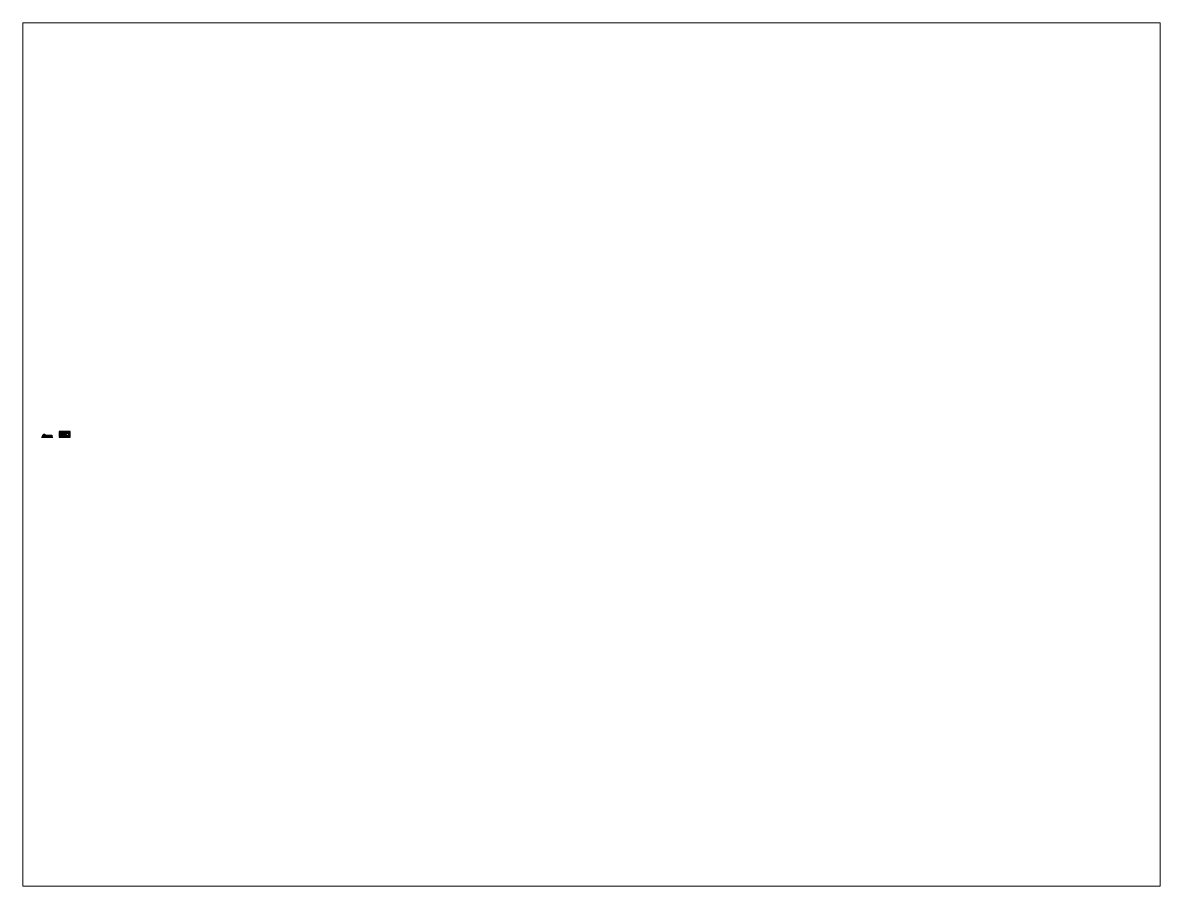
# Paper-space layout 'Layout1' of a CAD drawing. Header units: millimetres. Extents: x 26 to 231, y 20 to 176.
# The model-space entities are those that its viewports show. They can reach past a viewport. Long polylines and large blocks are cut down to what shows.
import ezdxf

# ---------------------------------------------------------------- set-up
doc = ezdxf.new("R2010")
doc.units = ezdxf.units.MM

msp = doc.modelspace()

# ---------------------------------------------------------------- linework, layer by layer
for p, q in [((2475, 1524), (2435, 1524)), ((2435, 1524), (2435, 1507)), ((2435, 1524), (2435, 1500)), ((2459, 1500), (2459, 1524)), ((2459, 1524), (2459, 1516)), ((2459, 1524), (2459, 1523)), ((2459, 1520), (2459, 1520)), ((2459, 1520), (2462, 1520)), ((2462, 1520), (2462, 1517)), ((2463, 1523), (2463, 1520)), ((2463, 1523), (2466, 1523)), ((2463, 1520), (2466, 1520)), ((2466, 1523), (2466, 1520)), ((2466, 1520), (2466, 1517)), ((2466, 1520), (2469, 1520)), ((2469, 1520), (2469, 1517)), ((2470, 1523), (2473, 1523)), ((2470, 1523), (2470, 1520)), ((2470, 1520), (2473, 1520)), ((2473, 1523), (2473, 1520)), ((2473, 1520), (2473, 1517)), ((2473, 1520), (2476, 1520)), ((2475, 1524), (2515, 1524)), ((2476, 1520), (2476, 1517)), ((2477, 1520), (2477, 1523)), ((2477, 1523), (2480, 1523)), ((2477, 1520), (2480, 1520)), ((2480, 1523), (2480, 1520)), ((2480, 1520), (2480, 1517)), ((2480, 1520), (2483, 1520)), ((2480, 1520), (2483, 1520)), ((2483, 1520), (2483, 1517)), ((2484, 1523), (2487, 1523)), ((2484, 1523), (2484, 1520)), ((2484, 1520), (2487, 1520)), ((2487, 1523), (2487, 1520)), ((2487, 1520), (2487, 1517)), ((2487, 1520), (2490, 1520)), ((2490, 1520), (2490, 1517)), ((2491, 1520), (2491, 1523)), ((2491, 1523), (2494, 1523)), ((2491, 1520), (2494, 1520)), ((2494, 1523), (2494, 1520)), ((2494, 1520), (2494, 1517)), ((2494, 1520), (2497, 1520)), ((2497, 1520), (2497, 1517)), ((2498, 1523), (2498, 1520)), ((2498, 1523), (2501, 1523)), ((2501, 1520), (2498, 1520)), ((2501, 1523), (2501, 1520)), ((2501, 1520), (2501, 1517)), ((2501, 1520), (2504, 1520)), ((2504, 1520), (2504, 1517)), ((2505, 1523), (2505, 1520)), ((2505, 1523), (2508, 1523)), ((2505, 1520), (2508, 1520)), ((2508, 1523), (2508, 1520)), ((2508, 1520), (2508, 1517)), ((2508, 1520), (2511, 1520)), ((2511, 1520), (2511, 1517)), ((2512, 1523), (2512, 1520)), ((2512, 1523), (2515, 1523)), ((2512, 1520), (2515, 1520)), ((2515, 1490), (2515, 1524)), ((2515, 1523), (2515, 1520)), ((2270, 1480), (2370, 1480)), ((2270, 1480), (2275, 1480)), ((2275, 1480), (2275, 1486)), ((2275, 1486), (2365, 1486)), ((2276, 1486), (2276, 1480)), ((2280, 1492), (2280, 1500)), ((2280, 1500), (2360, 1500)), ((2280, 1500), (2284, 1500)), ((2280, 1500), (2304, 1500)), ((2280, 1500), (2286, 1500)), ((2280, 1492), (2292, 1492)), ((2280, 1492), (2286, 1492)), ((2281, 1492), (2359, 1492)), ((2281, 1492), (2286, 1492)), ((2286, 1500), (2286, 1508)), ((2286, 1508), (2298, 1508)), ((2286, 1492), (2286, 1486)), ((2288, 1490), (2286, 1490)), ((2286, 1490), (2298, 1490)), ((2286, 1486), (2288, 1486)), ((2288, 1486), (2288, 1490)), ((2291, 1492), (2291, 1486)), ((2291, 1491), (2291, 1491)), ((2291, 1491), (2291, 1491)), ((2291, 1491), (2291, 1491)), ((2291, 1489), (2291, 1490)), ((2291, 1490), (2291, 1490)), ((2291, 1489), (2291, 1489)), ((2291, 1488), (2291, 1488)), ((2291, 1488), (2291, 1488)), ((2291, 1488), (2291, 1488)), ((2291, 1487), (2291, 1487)), ((2291, 1487), (2291, 1486)), ((2291, 1480), (2291, 1486)), ((2291, 1486), (2291, 1486)), ((2291, 1485), (2291, 1485)), ((2291, 1485), (2291, 1485)), ((2291, 1485), (2291, 1485)), ((2291, 1484), (2291, 1484)), ((2291, 1484), (2291, 1483)), ((2291, 1483), (2291, 1483)), ((2291, 1482), (2291, 1482)), ((2291, 1482), (2291, 1482)), ((2291, 1482), (2291, 1482)), ((2292, 1492), (2292, 1486)), ((2292, 1491), (2293, 1491)), ((2293, 1491), (2292, 1491)), ((2292, 1490), (2293, 1490)), ((2293, 1489), (2292, 1489)), ((2293, 1488), (2292, 1488)), ((2293, 1488), (2292, 1488)), ((2293, 1487), (2292, 1487)), ((2292, 1480), (2292, 1486)), ((2292, 1485), (2293, 1485)), ((2293, 1485), (2292, 1485)), ((2293, 1484), (2292, 1484)), ((2293, 1483), (2292, 1483)), ((2293, 1482), (2292, 1482)), ((2293, 1482), (2292, 1482)), ((2293, 1491), (2293, 1491)), ((2293, 1490), (2293, 1489)), ((2293, 1488), (2293, 1488)), ((2293, 1487), (2293, 1486)), ((2293, 1485), (2293, 1485)), ((2293, 1484), (2293, 1483)), ((2293, 1482), (2293, 1482)), ((2296, 1486), (2296, 1490)), ((2296, 1490), (2298, 1490)), ((2298, 1486), (2296, 1486)), ((2298, 1508), (2298, 1500)), ((2298, 1490), (2298, 1492)), ((2298, 1490), (2298, 1486)), ((2298, 1486), (2298, 1480)), ((2298, 1486), (2298, 1486)), ((2299, 1486), (2299, 1480)), ((2300, 1486), (2300, 1486)), ((2306, 1486), (2302, 1486)), ((2302, 1486), (2302, 1480)), ((2302, 1480), (2305, 1480)), ((2305, 1480), (2306, 1480)), ((2306, 1480), (2306, 1486)), ((2307, 1486), (2309, 1486)), ((2309, 1486), (2309, 1492)), ((2309, 1492), (2330, 1492)), ((2309, 1486), (2309, 1480)), ((2309, 1486), (2309, 1485)), ((2309, 1485), (2313, 1485)), ((2309, 1484), (2313, 1484)), ((2309, 1483), (2313, 1483)), ((2309, 1482), (2313, 1482)), ((2309, 1481), (2313, 1481)), ((2310, 1490), (2329, 1490)), ((2310, 1490), (2310, 1489)), ((2310, 1489), (2329, 1489)), ((2313, 1489), (2313, 1490)), ((2313, 1489), (2326, 1489)), ((2313, 1486), (2313, 1480)), ((2313, 1486), (2320, 1486)), ((2313, 1485), (2320, 1485)), ((2313, 1485), (2320, 1485)), ((2313, 1484), (2320, 1484)), ((2313, 1484), (2320, 1484)), ((2313, 1483), (2320, 1483)), ((2313, 1483), (2320, 1483)), ((2313, 1482), (2320, 1482)), ((2313, 1482), (2320, 1482)), ((2313, 1480), (2313, 1481)), ((2313, 1481), (2320, 1481)), ((2313, 1481), (2320, 1481)), ((2320, 1480), (2320, 1486)), ((2321, 1486), (2321, 1480)), ((2321, 1486), (2326, 1486)), ((2321, 1485), (2326, 1485)), ((2321, 1485), (2326, 1485)), ((2321, 1484), (2326, 1484)), ((2321, 1484), (2326, 1484)), ((2321, 1483), (2326, 1483)), ((2321, 1483), (2326, 1483)), ((2321, 1482), (2326, 1482)), ((2321, 1482), (2326, 1482)), ((2321, 1481), (2326, 1481)), ((2321, 1481), (2326, 1481)), ((2326, 1489), (2326, 1490)), ((2326, 1480), (2326, 1486)), ((2329, 1490), (2329, 1489)), ((2330, 1492), (2330, 1486)), ((2330, 1486), (2330, 1480)), ((2332, 1492), (2332, 1486)), ((2333, 1492), (2333, 1486)), ((2342, 1486), (2336, 1486)), ((2336, 1486), (2336, 1480)), ((2342, 1486), (2342, 1480)), ((2343, 1486), (2343, 1480)), ((2344, 1486), (2344, 1480)), ((2353, 1486), (2353, 1480)), ((2360, 1492), (2359, 1492)), ((2359, 1492), (2359, 1486)), ((2360, 1500), (2360, 1492)), ((2360, 1486), (2360, 1492)), ((2365, 1486), (2360, 1486)), ((2365, 1486), (2360, 1486)), ((2365, 1480), (2364, 1480)), ((2365, 1486), (2365, 1480)), ((2435, 1490), (2435, 1507)), ((2435, 1500), (2459, 1500)), ((2435, 1499), (2441, 1499)), ((2435, 1497), (2441, 1497)), ((2441, 1496), (2435, 1496)), ((2475, 1490), (2435, 1490)), ((2441, 1512), (2441, 1518)), ((2441, 1518), (2453, 1518)), ((2445, 1514), (2441, 1514)), ((2441, 1506), (2441, 1512)), ((2453, 1506), (2441, 1506)), ((2441, 1496), (2441, 1500)), ((2453, 1496), (2441, 1496)), ((2441, 1496), (2441, 1490)), ((2442, 1496), (2442, 1490)), ((2443, 1514), (2443, 1518)), ((2443, 1518), (2445, 1518)), ((2444, 1496), (2444, 1490)), ((2445, 1518), (2445, 1514)), ((2445, 1510), (2445, 1514)), ((2445, 1514), (2447, 1514)), ((2453, 1510), (2445, 1510)), ((2445, 1496), (2445, 1490)), ((2447, 1499), (2446, 1499)), ((2446, 1499), (2446, 1496)), ((2446, 1496), (2447, 1496)), ((2447, 1514), (2447, 1518)), ((2447, 1518), (2449, 1518)), ((2449, 1514), (2447, 1514)), ((2447, 1514), (2449, 1514)), ((2447, 1499), (2447, 1496)), ((2447, 1498), (2447, 1499)), ((2447, 1498), (2447, 1499)), ((2447, 1496), (2447, 1490)), ((2447, 1496), (2448, 1496)), ((2448, 1496), (2448, 1499)), ((2448, 1499), (2448, 1496)), ((2448, 1499), (2448, 1499)), ((2448, 1496), (2448, 1490)), ((2448, 1496), (2448, 1496)), ((2449, 1518), (2449, 1514)), ((2449, 1514), (2451, 1514)), ((2449, 1512), (2449, 1514)), ((2449, 1514), (2449, 1510)), ((2453, 1512), (2449, 1512)), ((2450, 1496), (2450, 1490)), ((2451, 1514), (2453, 1514)), ((2451, 1496), (2451, 1490)), ((2453, 1518), (2453, 1506)), ((2453, 1514), (2453, 1512)), ((2453, 1506), (2453, 1510)), ((2453, 1500), (2453, 1496)), ((2453, 1499), (2459, 1499)), ((2453, 1497), (2459, 1497)), ((2453, 1496), (2459, 1496)), ((2453, 1496), (2453, 1490)), ((2462, 1517), (2459, 1517)), ((2459, 1516), (2507, 1516)), ((2459, 1516), (2460, 1516)), ((2460, 1516), (2459, 1516)), ((2459, 1500), (2459, 1496)), ((2459, 1496), (2507, 1496)), ((2459, 1496), (2459, 1490)), ((2460, 1516), (2460, 1516)), ((2460, 1496), (2460, 1490)), ((2462, 1496), (2462, 1490)), ((2463, 1512), (2463, 1514)), ((2463, 1514), (2463, 1497)), ((2467, 1514), (2463, 1514)), ((2467, 1513), (2463, 1513)), ((2467, 1512), (2463, 1512)), ((2467, 1511), (2463, 1511)), ((2467, 1510), (2463, 1510)), ((2467, 1509), (2463, 1509)), ((2467, 1508), (2463, 1508)), ((2463, 1497), (2480, 1497)), ((2463, 1496), (2463, 1490)), ((2464, 1516), (2464, 1516)), ((2464, 1516), (2464, 1516)), ((2464, 1516), (2464, 1516)), ((2465, 1496), (2465, 1490)), ((2466, 1517), (2469, 1517)), ((2466, 1496), (2466, 1490)), ((2467, 1514), (2467, 1497)), ((2467, 1514), (2480, 1514)), ((2467, 1514), (2467, 1514)), ((2467, 1514), (2468, 1514)), ((2467, 1497), (2467, 1498)), ((2467, 1498), (2468, 1498)), ((2468, 1514), (2468, 1514)), ((2468, 1498), (2468, 1497)), ((2468, 1496), (2468, 1490)), ((2469, 1516), (2469, 1516)), ((2469, 1516), (2469, 1516)), ((2469, 1516), (2469, 1516)), ((2469, 1496), (2469, 1490)), ((2471, 1496), (2471, 1490)), ((2472, 1506), (2472, 1508)), ((2472, 1508), (2476, 1508)), ((2472, 1504), (2472, 1506)), ((2476, 1504), (2472, 1504)), ((2472, 1496), (2472, 1490)), ((2473, 1517), (2476, 1517)), ((2473, 1516), (2473, 1516)), ((2473, 1516), (2474, 1516)), ((2474, 1516), (2474, 1516)), ((2474, 1496), (2474, 1490)), ((2475, 1496), (2475, 1490)), ((2475, 1490), (2515, 1490)), ((2476, 1508), (2476, 1504)), ((2477, 1514), (2484, 1514)), ((2477, 1496), (2477, 1490)), ((2478, 1516), (2478, 1516)), ((2478, 1516), (2479, 1516)), ((2478, 1496), (2478, 1490)), ((2479, 1516), (2479, 1516)), ((2480, 1517), (2483, 1517)), ((2480, 1514), (2480, 1497)), ((2480, 1514), (2480, 1514)), ((2480, 1514), (2480, 1514)), ((2480, 1514), (2480, 1514)), ((2480, 1514), (2480, 1514)), ((2480, 1497), (2480, 1498)), ((2480, 1498), (2480, 1498)), ((2480, 1498), (2480, 1497)), ((2484, 1497), (2480, 1497)), ((2480, 1496), (2480, 1490)), ((2481, 1496), (2481, 1490)), ((2483, 1516), (2483, 1516)), ((2483, 1516), (2483, 1516)), ((2483, 1516), (2483, 1516)), ((2483, 1496), (2483, 1490)), ((2484, 1514), (2484, 1497)), ((2484, 1496), (2484, 1490)), ((2486, 1496), (2486, 1490)), ((2487, 1517), (2490, 1517)), ((2487, 1496), (2487, 1490)), ((2488, 1516), (2488, 1516)), ((2488, 1516), (2488, 1516)), ((2488, 1516), (2488, 1516)), ((2489, 1496), (2489, 1490)), ((2490, 1496), (2490, 1490)), ((2492, 1516), (2492, 1516)), ((2492, 1516), (2493, 1516)), ((2492, 1496), (2492, 1490)), ((2493, 1516), (2493, 1516)), ((2493, 1496), (2493, 1490)), ((2497, 1517), (2494, 1517)), ((2495, 1496), (2495, 1490)), ((2496, 1496), (2496, 1490)), ((2497, 1516), (2497, 1516)), ((2497, 1516), (2498, 1516)), ((2498, 1516), (2498, 1516)), ((2498, 1496), (2498, 1490)), ((2499, 1496), (2499, 1490)), ((2501, 1517), (2504, 1517)), ((2501, 1496), (2501, 1490)), ((2502, 1516), (2502, 1516)), ((2502, 1516), (2502, 1516)), ((2502, 1516), (2502, 1516)), ((2502, 1496), (2502, 1490)), ((2504, 1496), (2504, 1490)), ((2505, 1496), (2505, 1490)), ((2507, 1516), (2507, 1508)), ((2507, 1516), (2507, 1506)), ((2507, 1516), (2507, 1516)), ((2507, 1516), (2507, 1516)), ((2507, 1516), (2507, 1516)), ((2507, 1512), (2508, 1512)), ((2508, 1511), (2507, 1511)), ((2508, 1507), (2507, 1507)), ((2507, 1506), (2507, 1506)), ((2508, 1506), (2507, 1506)), ((2508, 1506), (2507, 1506)), ((2507, 1496), (2515, 1496)), ((2507, 1496), (2507, 1490)), ((2508, 1517), (2511, 1517)), ((2508, 1513), (2511, 1513)), ((2508, 1513), (2508, 1510)), ((2508, 1512), (2508, 1511)), ((2508, 1510), (2511, 1510)), ((2508, 1507), (2508, 1506)), ((2508, 1506), (2508, 1496)), ((2508, 1506), (2515, 1506)), ((2508, 1506), (2515, 1506)), ((2508, 1505), (2515, 1505)), ((2508, 1503), (2515, 1503)), ((2508, 1502), (2515, 1502)), ((2508, 1500), (2515, 1500)), ((2508, 1499), (2515, 1499)), ((2508, 1497), (2515, 1497)), ((2508, 1496), (2508, 1490)), ((2520, 1482), (2509, 1482)), ((2510, 1487), (2510, 1482)), ((2511, 1513), (2511, 1510)), ((2511, 1487), (2511, 1482)), ((2512, 1516), (2515, 1516)), ((2512, 1516), (2512, 1513)), ((2512, 1513), (2515, 1513)), ((2512, 1509), (2515, 1509)), ((2512, 1509), (2512, 1506)), ((2512, 1506), (2515, 1506)), ((2512, 1506), (2515, 1506)), ((2513, 1487), (2513, 1482)), ((2514, 1487), (2514, 1482)), ((2515, 1516), (2515, 1513)), ((2515, 1509), (2515, 1506)), ((2516, 1487), (2516, 1482)), ((2517, 1487), (2517, 1482)), ((2519, 1487), (2519, 1482)), ((2520, 1487), (2520, 1482))]:
    msp.add_line(p, q)
for points in [[(2425, 1482), (2525, 1482), (2525, 1532), (2425, 1532), (2425, 1482)], [(2280, 1486), (2280, 1492), (2281, 1492), (2281, 1486)], [(2306, 1492), (2306, 1486)], [(2307, 1492), (2307, 1486)]]:
    msp.add_lwpolyline(points)
msp.add_lwpolyline([(2430, 1487), (2520, 1487), (2520, 1527), (2430, 1527)], close=True)
for centre, radius in [((2285, 1496), 1.8), ((2291, 1496), 1.8), ((2291, 1496), 1.8), ((2297, 1496), 1.8), ((2303, 1496), 1.8), ((2309, 1496), 1.8), ((2315, 1496), 1.8), ((2321, 1496), 1.8), ((2327, 1496), 1.8), ((2333, 1496), 1), ((2337, 1496), 1), ((2341, 1496), 1), ((2345, 1496), 1), ((2349, 1496), 1), ((2353, 1496), 1), ((2357, 1496), 1), ((2447, 1498), 0.5), ((2489, 1503), 2.5)]:
    msp.add_circle(centre, radius)

psp = doc.layouts.get("Layout1")

# ---------------------------------------------------------------- viewports
at = {"layer": '0', "color": 1}
psp.add_viewport(center=(128.5, 97.5), size=(205.6, 156), view_center_point=(7166.28, 1326.5), view_height=7685.2424, dxfattribs=at)

doc.saveas('drawing.dxf')
